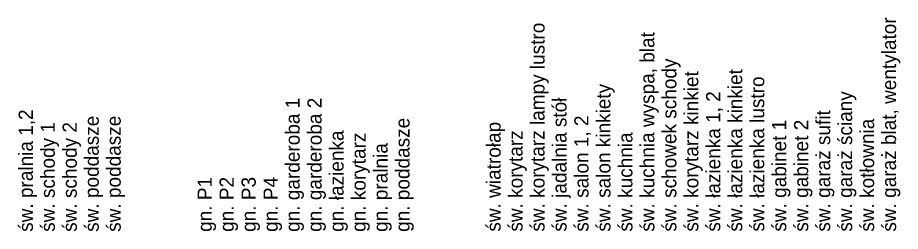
# Model space of a CAD drawing. Header units: millimetres. Extents: x 2151 to 5908, y -441 to 3322.
# Drawn here: x 3403.4 to 3652.5, y 2836.7 to 2896.9 of the extents above; entities that cross this region are included whole.
import ezdxf

# ---------------------------------------------------------------- set-up
doc = ezdxf.new("R2010")
doc.units = ezdxf.units.MM
doc.styles.add('CP_SIGNAL', font='cp_simplex.shx')

msp = doc.modelspace()

# ---------------------------------------------------------------- texts
at = {"char_height": 4, "attachment_point": 1, "rotation": 90, "style": 'CP_SIGNAL'}
for s, insert, width in [('\\pxi0,l1;św. garaż blat, wentylator', (3647.28, 2832.65), 120), ('\\pxi0,l1;św. korytarz lampy lustro', (3548.08, 2832.65), 100), ('\\pxi0,l1;św. kuchnia wyspa, blat', (3579.08, 2832.65), 120), ('\\pxi0,l1;św. schowek schody', (3585.28, 2832.65), 80), ('\\pxi0,l1;św. łazienka kinkiet', (3603.88, 2832.65), 100), ('\\pxi0,l1;św. korytarz kinkiet', (3591.48, 2832.65), 100), ('\\pxi0,l1;św. łazienka lustro', (3610.08, 2832.65), 100), ('\\pxi0,l1;św. salon kinkiety', (3566.68, 2832.65), 80), ('\\pxi0,l1;św. łazienka 1, 2', (3597.68, 2832.65), 100), ('\\pxi0,l1;św. garaż ściany', (3634.88, 2832.65), 100), ('\\pxi0,l1;gn. garderoba 1', (3478.98, 2832.59), 80), ('\\pxi0,l1;gn. garderoba 2', (3485.18, 2832.59), 80), ('\\pxi0,l1;św. jadalnia stół', (3554.28, 2832.65), 80), ('\\pxi0,l1;św. pralnia 1,2', (3403.68, 2832.59), 80), ('\\pxi0,l1;św. garaż sufit', (3628.68, 2832.65), 100), ('\\pxi0,l1;św. schody 1', (3409.88, 2832.59), 80), ('\\pxi0,l1;św. schody 2', (3416.08, 2832.59), 80), ('\\pxi0,l1;św. poddasze', (3422.28, 2832.59), 80), ('\\pxi0,l1;św. poddasze', (3428.48, 2832.59), 80), ('\\pxi0,l1;gn. poddasze', (3509.98, 2832.59), 80), ('\\pxi0,l1;św. wiatrołap', (3535.68, 2832.65), 100), ('\\pxi0,l1;św. salon 1, 2', (3560.48, 2832.65), 80), ('\\pxi0,l1;św. gabinet 1', (3616.28, 2832.65), 100), ('\\pxi0,l1;św. gabinet 2', (3622.48, 2832.65), 100), ('\\pxi0,l1;św. kotłownia', (3641.08, 2832.65), 120), ('\\pxi0,l1;gn. łazienka', (3491.38, 2832.59), 80), ('\\pxi0,l1;św. korytarz', (3541.88, 2832.65), 100), ('\\pxi0,l1;św. kuchnia', (3572.88, 2832.65), 120), ('\\pxi0,l1;gn. korytarz', (3497.58, 2832.59), 80), ('\\pxi0,l1;gn. pralnia', (3503.78, 2832.59), 80), ('\\pxi0,l1;gn. P1', (3454.18, 2832.59), 80), ('\\pxi0,l1;gn. P2', (3460.38, 2832.59), 80), ('\\pxi0,l1;gn. P3', (3466.58, 2832.59), 80), ('\\pxi0,l1;gn. P4', (3472.78, 2832.59), 80)]:
    msp.add_mtext(s, dxfattribs=dict(at, insert=insert, width=width))

doc.saveas('drawing.dxf')
